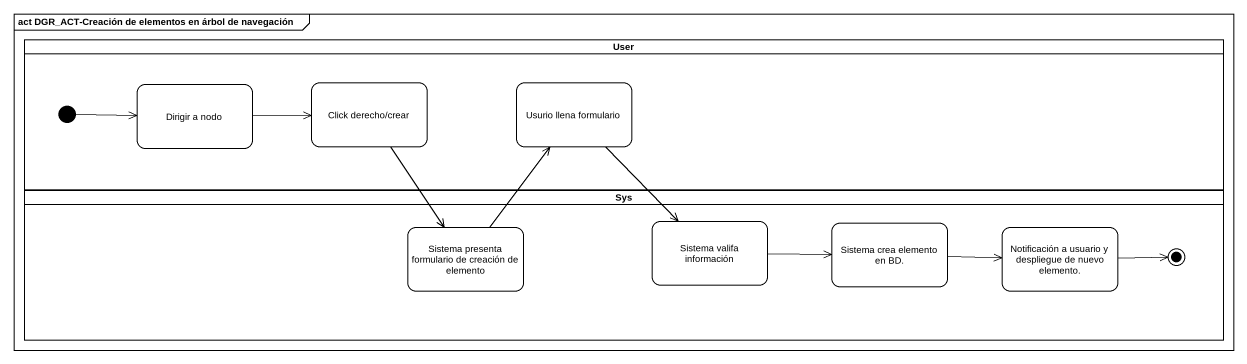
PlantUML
@startuml
mainframe act DGR_ACT-Creación de elementos en árbol de navegación
hide empty description
state User <<partition>> {
  state "Dirigir a nodo" as Dirigir_a_nodo
  state "Click derecho/crear" as Click_derecho_crear
  state "Usurio llena formulario" as Usurio_llena_formulario
  [*] -right-> Dirigir_a_nodo
}
state Sys <<partition>> {
  state "Sistema presenta formulario de creación de elemento" as Sistema_presenta_formulario
  state "Sistema valifa información" as Sistema_valifa_información
  state "Sistema crea elemento en BD." as Sistema_crea_elemento_en_BD
  state "Notificación a usuario y despliegue de nuevo elemento." as Notificación_a_usuario_y
  Notificación_a_usuario_y -right-> [*]
}
Dirigir_a_nodo -right-> Click_derecho_crear
Click_derecho_crear --> Sistema_presenta_formulario
Usurio_llena_formulario --> Sistema_valifa_información
Sistema_presenta_formulario -up-> Usurio_llena_formulario
Sistema_valifa_información -right-> Sistema_crea_elemento_en_BD
Sistema_crea_elemento_en_BD -right-> Notificación_a_usuario_y
@enduml
